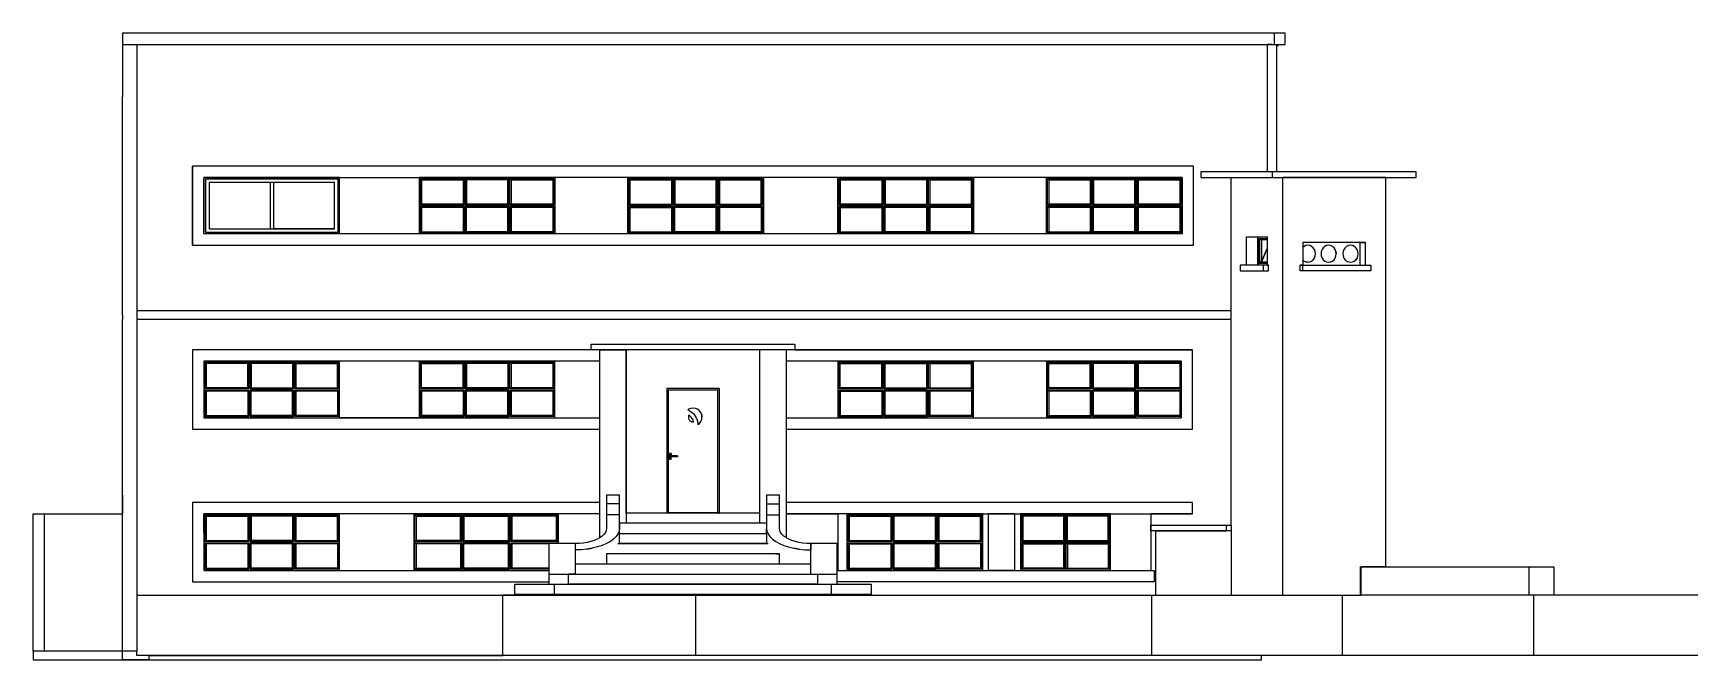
# Model space of a CAD drawing. Header units: metres. Extents: x -0.4 to 29, y -8.1 to 3.
import ezdxf

# ---------------------------------------------------------------- set-up
doc = ezdxf.new("R2010")
doc.units = ezdxf.units.M
for name, color, linetype in [('01_DALLE_INT-F', 7, 'CONTINUOUS'), ('02_MURS_MAISON-F', 7, 'CONTINUOUS'), ('04_MENUISERIE-F', 7, 'CONTINUOUS'), ('22_COUVERTURE-F', 7, 'CONTINUOUS'), ('23_TN-F', 7, 'CONTINUOUS'), ('LAYER0-F', 7, 'CONTINUOUS'), ('Z_02_R_0-F', 7, 'CONTINUOUS'), ('Z_03_R-1-F', 7, 'CONTINUOUS'), ('Z_04_EXT_-F', 7, 'CONTINUOUS')]:
    doc.layers.add(name, color=color, linetype=linetype)

msp = doc.modelspace()

# ---------------------------------------------------------------- linework, layer by layer
at = {"layer": '01_DALLE_INT-F', "color": 7}
for points in [[(2.624, -6.029), (2.624, -6.029)], [(2.624, -6.219), (2.624, -6.219)], [(2.624, -6.271), (2.624, -6.271)], [(2.624, -6.409), (2.624, -6.409)], [(2.624, -6.461), (2.624, -6.461)]]:
    msp.add_lwpolyline(points, dxfattribs=at)
at = {"layer": '02_MURS_MAISON-F', "color": 7}
for points in [[(21.731, 3.001), (1.188, 3.001)], [(1.188, 3.001), (1.188, 1.884)], [(21.537, 3.001), (21.537, 2.801)], [(21.731, 2.801), (21.731, 3.001)], [(1.188, 2.801), (21.731, 2.801)], [(1.438, 2.801), (1.438, -7.929)], [(21.418, 2.801), (21.418, 0.551)], [(21.501, 2.801), (21.418, 2.801)], [(21.583, 2.801), (21.583, 0.551)], [(2.424, 0.651), (2.424, -0.749)], [(20.113, 0.651), (2.424, 0.651)], [(2.424, -0.749), (2.424, 0.651)], [(20.113, -0.749), (20.113, 0.651)], [(2.624, -0.549), (2.624, 0.451)], [(2.624, 0.451), (6.429, 0.451)], [(5.023, 0.451), (2.624, 0.451)], [(5.023, -0.549), (5.023, 0.451)], [(6.429, 0.451), (6.429, -0.549)], [(13.829, 0.451), (8.828, 0.451)], [(8.828, 0.451), (8.828, -0.549)], [(10.114, -0.549), (10.114, 0.451)], [(12.513, 0.451), (12.513, -0.549)], [(13.829, -0.549), (13.829, 0.451)], [(17.514, 0.451), (16.228, 0.451)], [(16.228, 0.451), (16.228, -0.549)], [(17.514, -0.549), (17.514, 0.451)], [(19.913, 0.451), (19.913, -0.549)], [(19.913, -0.549), (2.624, -0.549)], [(2.424, -0.749), (20.113, -0.749)], [(1.188, -1.985), (1.188, -2.059)], [(20.78, -1.909), (1.438, -1.909)], [(1.188, -7.929), (1.188, -2.07)], [(20.78, -2.059), (1.438, -2.059)], [(9.618, -2.599), (2.424, -2.599)], [(2.424, -2.599), (2.424, -3.999)], [(20.098, -2.599), (12.918, -2.599)], [(13.068, -2.599), (20.098, -2.599)], [(20.098, -3.999), (20.098, -2.599)], [(6.429, -2.799), (5.023, -2.799)], [(9.618, -2.799), (8.828, -2.799)], [(13.829, -2.799), (12.918, -2.799)], [(17.514, -2.799), (16.228, -2.799)], [(19.897, -3.799), (19.897, -2.799)], [(19.897, -2.799), (19.897, -3.799)], [(2.624, -3.799), (9.618, -3.799)], [(6.429, -3.799), (5.023, -3.799)], [(12.918, -3.799), (19.897, -3.799)], [(2.424, -3.999), (9.618, -3.999)], [(12.918, -3.999), (20.098, -3.999)], [(1.188, -5.169), (1.188, -5.499)], [(-0.392, -7.929), (-0.392, -5.499)], [(-0.392, -5.499), (1.188, -5.499)], [(-0.192, -7.929), (-0.192, -5.499)], [(9.618, -5.299), (2.424, -5.299)], [(2.424, -5.299), (2.424, -6.699)], [(2.624, -5.499), (2.624, -5.499)], [(2.624, -5.499), (2.624, -6.499)], [(2.624, -5.829), (2.624, -5.499)], [(6.333, -5.499), (5.023, -5.499)], [(9.618, -5.499), (8.893, -5.499)], [(20.098, -5.299), (12.918, -5.299)], [(13.989, -5.499), (12.918, -5.499)], [(12.918, -5.499), (13.829, -5.499)], [(13.829, -5.499), (13.829, -6.499)], [(16.389, -5.499), (17.059, -5.499)], [(16.489, -6.499), (16.489, -5.499)], [(16.958, -5.499), (16.489, -5.499)], [(16.958, -6.499), (16.958, -5.499)], [(18.648, -5.499), (20.098, -5.499)], [(19.358, -5.499), (19.358, -6.499)], [(20.098, -5.499), (19.358, -5.499)], [(20.098, -5.499), (20.098, -5.299)], [(2.424, -6.699), (8.718, -6.699)], [(2.624, -6.499), (8.718, -6.499)], [(13.818, -6.499), (19.42, -6.499)], [(19.42, -6.699), (13.818, -6.699)], [(16.958, -6.499), (16.489, -6.499)], [(19.42, -6.499), (19.42, -6.699)], [(1.438, -7.929), (-0.392, -7.929)]]:
    msp.add_lwpolyline(points, dxfattribs=at)
at = {"layer": '04_MENUISERIE-F', "color": 7}
for points in [[(2.654, 0.421), (2.654, -0.519)], [(4.994, 0.421), (2.654, 0.421)], [(2.654, -0.519), (2.654, 0.421)], [(4.934, 0.361), (2.714, 0.361)], [(2.714, 0.361), (2.714, -0.459)], [(3.794, 0.361), (3.794, -0.459)], [(3.854, 0.361), (3.854, -0.459)], [(3.854, 0.361), (3.854, -0.459)], [(4.934, -0.459), (4.934, 0.361)], [(4.994, -0.519), (4.994, 0.421)], [(8.828, 0.451), (6.429, 0.451)], [(6.449, 0.431), (6.469, 0.411), (7.204, 0.411), (7.224, 0.431)], [(6.449, -0.039), (6.449, 0.431)], [(6.449, 0.431), (8.808, 0.431)], [(6.469, 0.411), (6.469, -0.019), (6.449, -0.039)], [(7.204, 0.411), (7.204, -0.019), (7.224, -0.039)], [(7.224, 0.431), (7.224, -0.039)], [(8.014, 0.431), (7.994, 0.411), (7.264, 0.411), (7.244, 0.431)], [(7.244, 0.431), (7.244, -0.039)], [(7.264, 0.411), (7.264, -0.019)], [(7.994, 0.411), (8.014, 0.431)], [(8.014, -0.039), (7.994, -0.019), (7.994, 0.411)], [(8.014, -0.039), (8.014, 0.431)], [(8.033, 0.431), (8.014, 0.431)], [(8.033, -0.039), (8.033, 0.431)], [(8.033, 0.431), (8.053, 0.411), (8.788, 0.411), (8.808, 0.431)], [(8.053, 0.411), (8.053, -0.019), (8.033, -0.039)], [(8.788, 0.411), (8.788, -0.019), (8.808, -0.039)], [(8.808, 0.431), (8.808, -0.039)], [(10.134, 0.431), (10.154, 0.411), (10.888, 0.411), (10.908, 0.431)], [(10.134, -0.039), (10.134, 0.431)], [(10.134, 0.431), (12.493, 0.431)], [(10.154, 0.411), (10.154, -0.019), (10.134, -0.039)], [(10.888, 0.411), (10.888, -0.019)], [(10.908, 0.431), (10.908, -0.039)], [(11.698, 0.431), (11.678, 0.411), (10.948, 0.411), (10.928, 0.431)], [(10.928, 0.431), (10.928, -0.039)], [(10.948, 0.411), (10.948, -0.019), (10.928, -0.039)], [(11.678, 0.411), (11.698, 0.431)], [(11.698, -0.039), (11.678, -0.019), (11.678, 0.411)], [(11.698, -0.039), (11.698, 0.431)], [(11.718, 0.431), (11.698, 0.431)], [(11.718, -0.039), (11.718, 0.431)], [(11.718, 0.431), (11.738, 0.411), (12.473, 0.411), (12.493, 0.431)], [(11.738, 0.411), (11.738, -0.019), (11.718, -0.039)], [(12.473, -0.019), (12.473, 0.411)], [(12.493, 0.431), (12.493, -0.039)], [(16.228, 0.451), (13.829, 0.451)], [(13.849, 0.431), (13.869, 0.411), (14.603, 0.411), (14.623, 0.431)], [(13.849, -0.039), (13.849, 0.431)], [(13.849, 0.431), (16.208, 0.431)], [(13.869, 0.411), (13.869, -0.019), (13.849, -0.039)], [(14.603, 0.411), (14.603, -0.019), (14.623, -0.039)], [(14.623, 0.431), (14.623, -0.039)], [(15.413, 0.431), (15.393, 0.411), (14.663, 0.411), (14.643, 0.431)], [(14.643, 0.431), (14.643, -0.039)], [(14.663, 0.411), (14.663, -0.019), (14.643, -0.039)], [(15.393, 0.411), (15.413, 0.431)], [(15.413, -0.039), (15.413, 0.431)], [(15.433, 0.431), (15.413, 0.431)], [(15.433, -0.039), (15.433, 0.431)], [(15.433, 0.431), (15.453, 0.411), (16.188, 0.411), (16.208, 0.431)], [(15.453, 0.411), (15.453, -0.019), (15.433, -0.039)], [(16.188, -0.019), (16.188, 0.411)], [(16.208, 0.431), (16.208, -0.039)], [(19.913, 0.451), (17.514, 0.451)], [(17.533, 0.431), (17.554, 0.411), (18.288, 0.411), (18.308, 0.431)], [(17.533, -0.039), (17.533, 0.431)], [(17.533, 0.431), (19.893, 0.431)], [(17.554, 0.411), (17.554, -0.019), (17.533, -0.039)], [(18.288, 0.411), (18.288, -0.019), (18.308, -0.039)], [(18.308, 0.431), (18.308, -0.039)], [(19.098, 0.431), (19.078, 0.411), (18.348, 0.411), (18.328, 0.431)], [(18.328, 0.431), (18.328, -0.039)], [(18.348, 0.411), (18.348, -0.019), (18.328, -0.039)], [(19.078, 0.411), (19.098, 0.431)], [(19.078, -0.019), (19.078, 0.411)], [(19.098, -0.039), (19.098, 0.431)], [(19.118, 0.431), (19.098, 0.431)], [(19.118, -0.039), (19.118, 0.431)], [(19.118, 0.431), (19.138, 0.411), (19.873, 0.411), (19.893, 0.431)], [(19.138, 0.411), (19.138, -0.019), (19.118, -0.039)], [(19.873, 0.411), (19.873, -0.019), (19.893, -0.039)], [(19.893, 0.431), (19.893, -0.039)], [(7.224, -0.039), (6.449, -0.039)], [(6.449, -0.529), (6.449, -0.059)], [(6.449, -0.059), (7.224, -0.059)], [(7.204, -0.079), (6.469, -0.079), (6.449, -0.059)], [(6.469, -0.079), (6.469, -0.509), (6.449, -0.529)], [(7.204, -0.019), (6.469, -0.019)], [(7.224, -0.059), (7.204, -0.079), (7.204, -0.509), (7.224, -0.529)], [(7.224, -0.059), (7.224, -0.529)], [(7.994, -0.019), (7.264, -0.019), (7.244, -0.039)], [(7.244, -0.039), (8.014, -0.039)], [(8.014, -0.059), (7.994, -0.079), (7.264, -0.079), (7.244, -0.059)], [(7.244, -0.059), (7.244, -0.529)], [(8.014, -0.059), (7.244, -0.059)], [(7.264, -0.079), (7.244, -0.059)], [(7.244, -0.529), (7.244, -0.059)], [(7.264, -0.509), (7.264, -0.079)], [(7.994, -0.509), (7.994, -0.079)], [(8.014, -0.529), (8.014, -0.059)], [(8.808, -0.039), (8.033, -0.039)], [(8.033, -0.529), (8.033, -0.059)], [(8.033, -0.059), (8.808, -0.059)], [(8.788, -0.079), (8.053, -0.079), (8.033, -0.059)], [(8.033, -0.059), (8.033, -0.529)], [(8.053, -0.079), (8.053, -0.509), (8.033, -0.529)], [(8.788, -0.019), (8.053, -0.019)], [(8.808, -0.059), (8.788, -0.079), (8.788, -0.509), (8.808, -0.529)], [(8.808, -0.059), (8.808, -0.529)], [(10.908, -0.039), (10.134, -0.039)], [(10.134, -0.529), (10.134, -0.059)], [(10.134, -0.059), (10.908, -0.059)], [(10.134, -0.059), (10.154, -0.079), (10.154, -0.509), (10.134, -0.529)], [(10.154, -0.019), (10.888, -0.019), (10.908, -0.039)], [(10.154, -0.079), (10.888, -0.079), (10.908, -0.059)], [(10.888, -0.079), (10.888, -0.509)], [(10.908, -0.059), (10.908, -0.529)], [(10.928, -0.039), (11.698, -0.039)], [(11.698, -0.059), (11.678, -0.079), (10.948, -0.079), (10.928, -0.059)], [(10.928, -0.059), (10.928, -0.529)], [(11.698, -0.059), (10.928, -0.059)], [(10.948, -0.079), (10.928, -0.059)], [(10.928, -0.529), (10.928, -0.059)], [(10.928, -0.529), (10.948, -0.509), (10.948, -0.079)], [(10.948, -0.019), (11.678, -0.019)], [(11.678, -0.509), (11.678, -0.079)], [(11.698, -0.529), (11.698, -0.059)], [(12.493, -0.039), (11.718, -0.039)], [(11.718, -0.059), (11.738, -0.079), (11.738, -0.509), (11.718, -0.529)], [(11.718, -0.529), (11.718, -0.059)], [(11.718, -0.059), (12.493, -0.059)], [(11.718, -0.059), (11.718, -0.529)], [(11.738, -0.019), (12.473, -0.019), (12.493, -0.039)], [(12.493, -0.059), (12.473, -0.079), (11.738, -0.079)], [(12.473, -0.079), (12.473, -0.509)], [(12.493, -0.059), (12.493, -0.529)], [(14.623, -0.039), (13.849, -0.039)], [(13.849, -0.529), (13.849, -0.059)], [(13.849, -0.059), (14.623, -0.059)], [(13.849, -0.059), (13.869, -0.079), (13.869, -0.509), (13.849, -0.529)], [(14.603, -0.019), (13.869, -0.019)], [(13.869, -0.079), (14.603, -0.079), (14.623, -0.059)], [(14.603, -0.079), (14.603, -0.509)], [(14.623, -0.059), (14.623, -0.529)], [(14.643, -0.039), (15.413, -0.039)], [(15.413, -0.059), (15.393, -0.079), (14.663, -0.079), (14.643, -0.059)], [(14.643, -0.059), (14.643, -0.529)], [(15.413, -0.059), (14.643, -0.059)], [(14.663, -0.079), (14.643, -0.059)], [(14.643, -0.529), (14.643, -0.059)], [(14.643, -0.529), (14.663, -0.509), (14.663, -0.079)], [(14.663, -0.019), (15.393, -0.019)], [(15.393, -0.019), (15.413, -0.039)], [(15.413, -0.529), (15.413, -0.059)], [(16.208, -0.039), (15.433, -0.039)], [(15.433, -0.059), (15.453, -0.079), (15.453, -0.509), (15.433, -0.529)], [(15.433, -0.529), (15.433, -0.059)], [(15.433, -0.059), (16.208, -0.059)], [(15.433, -0.059), (15.433, -0.529)], [(15.453, -0.019), (16.188, -0.019), (16.208, -0.039)], [(16.208, -0.059), (16.188, -0.079), (15.453, -0.079)], [(16.188, -0.079), (16.188, -0.509)], [(16.208, -0.059), (16.208, -0.529)], [(18.308, -0.039), (17.533, -0.039)], [(17.533, -0.529), (17.533, -0.059)], [(17.533, -0.059), (18.308, -0.059)], [(18.308, -0.059), (18.288, -0.079), (17.554, -0.079), (17.533, -0.059)], [(17.554, -0.079), (17.554, -0.509), (17.533, -0.529)], [(18.288, -0.019), (17.554, -0.019)], [(18.288, -0.079), (18.288, -0.509)], [(18.308, -0.059), (18.308, -0.529)], [(18.328, -0.039), (19.098, -0.039)], [(19.098, -0.059), (19.078, -0.079), (18.348, -0.079), (18.328, -0.059)], [(18.328, -0.059), (18.328, -0.529)], [(19.098, -0.059), (18.328, -0.059)], [(18.348, -0.079), (18.328, -0.059)], [(18.328, -0.529), (18.328, -0.059)], [(18.328, -0.529), (18.348, -0.509), (18.348, -0.079)], [(18.348, -0.019), (19.078, -0.019), (19.098, -0.039)], [(19.078, -0.509), (19.078, -0.079)], [(19.098, -0.529), (19.098, -0.059)], [(19.893, -0.039), (19.118, -0.039)], [(19.118, -0.529), (19.118, -0.059)], [(19.118, -0.059), (19.893, -0.059)], [(19.893, -0.059), (19.873, -0.079), (19.138, -0.079), (19.118, -0.059)], [(19.118, -0.059), (19.118, -0.529)], [(19.138, -0.079), (19.138, -0.509), (19.118, -0.529)], [(19.873, -0.019), (19.138, -0.019)], [(19.873, -0.079), (19.873, -0.509)], [(19.893, -0.059), (19.893, -0.529)], [(2.654, -0.519), (4.994, -0.519)], [(2.714, -0.459), (3.854, -0.459)], [(3.854, -0.459), (4.934, -0.459)], [(4.934, -0.459), (3.854, -0.459)], [(7.224, -0.529), (6.449, -0.529)], [(6.449, -0.529), (7.224, -0.529)], [(6.469, -0.509), (7.204, -0.509)], [(8.014, -0.529), (7.994, -0.509), (7.264, -0.509), (7.244, -0.529)], [(7.244, -0.529), (8.014, -0.529)], [(8.788, -0.509), (8.053, -0.509), (8.033, -0.529)], [(8.808, -0.529), (8.033, -0.529)], [(10.908, -0.529), (10.134, -0.529)], [(10.134, -0.529), (10.908, -0.529)], [(10.154, -0.509), (10.888, -0.509), (10.908, -0.529)], [(10.928, -0.529), (11.698, -0.529)], [(11.698, -0.529), (11.678, -0.509), (10.948, -0.509)], [(11.738, -0.509), (11.718, -0.529)], [(12.493, -0.529), (11.718, -0.529)], [(12.493, -0.529), (12.473, -0.509), (11.738, -0.509)], [(14.623, -0.529), (13.849, -0.529)], [(13.849, -0.529), (14.623, -0.529)], [(13.869, -0.509), (14.603, -0.509), (14.623, -0.529)], [(14.643, -0.529), (15.413, -0.529)], [(15.413, -0.529), (15.393, -0.509), (14.663, -0.509)], [(15.453, -0.509), (15.433, -0.529)], [(16.208, -0.529), (15.433, -0.529)], [(16.208, -0.529), (16.188, -0.509), (15.453, -0.509)], [(18.308, -0.529), (17.533, -0.529)], [(17.533, -0.529), (18.308, -0.529)], [(17.554, -0.509), (18.288, -0.509), (18.308, -0.529)], [(18.328, -0.529), (19.098, -0.529)], [(19.098, -0.529), (19.078, -0.509), (18.348, -0.509)], [(19.893, -0.529), (19.873, -0.509), (19.138, -0.509), (19.118, -0.529)], [(19.893, -0.529), (19.118, -0.529)], [(21.26, -1.071), (21.26, -0.627)], [(21.26, -0.627), (21.415, -0.627)], [(21.27, -0.627), (21.27, -1.071)], [(21.415, -0.655), (21.282, -0.655)], [(21.282, -0.655), (21.282, -1.044)], [(21.318, -0.655), (21.318, -1.044)], [(21.318, -1.044), (21.415, -0.803)], [(21.415, -0.803), (21.318, -1.044)], [(21.415, -1.071), (21.26, -1.071)], [(21.26, -1.071), (21.27, -1.071)], [(21.282, -1.044), (21.415, -1.044)], [(21.318, -1.044), (21.282, -1.044)], [(5.023, -2.799), (2.624, -2.799)], [(2.624, -2.799), (2.624, -3.799)], [(2.644, -3.289), (2.644, -2.819)], [(2.644, -2.819), (5.003, -2.819)], [(3.399, -2.839), (2.664, -2.839), (2.644, -2.819)], [(2.664, -2.839), (2.664, -3.269), (2.644, -3.289)], [(3.419, -3.289), (3.399, -3.269), (3.399, -2.839), (3.419, -2.819)], [(3.419, -2.819), (3.419, -3.289)], [(4.189, -2.839), (3.459, -2.839), (3.439, -2.819)], [(3.439, -2.819), (3.439, -3.289)], [(3.459, -2.839), (3.459, -3.269), (3.439, -3.289)], [(4.208, -2.819), (4.189, -2.839), (4.189, -3.269), (4.208, -3.289)], [(4.189, -2.839), (4.208, -2.819)], [(4.208, -3.289), (4.208, -2.819)], [(4.228, -2.819), (4.208, -2.819)], [(4.228, -3.289), (4.228, -2.819)], [(4.228, -2.819), (4.249, -2.839), (4.249, -3.269), (4.228, -3.289)], [(4.249, -2.839), (4.983, -2.839), (5.003, -2.819)], [(4.983, -3.269), (4.983, -2.839)], [(5.003, -2.819), (5.003, -3.289)], [(5.023, -3.799), (5.023, -2.799)], [(8.828, -2.799), (6.429, -2.799)], [(6.429, -2.799), (6.429, -3.799)], [(6.449, -3.289), (6.449, -2.819)], [(6.449, -2.819), (8.808, -2.819)], [(6.449, -3.289), (6.469, -3.269), (6.469, -2.839), (6.449, -2.819)], [(6.469, -2.839), (7.204, -2.839)], [(7.224, -3.289), (7.204, -3.269), (7.204, -2.839), (7.224, -2.819)], [(7.224, -2.819), (7.224, -3.289)], [(7.994, -2.839), (7.264, -2.839), (7.244, -2.819)], [(7.244, -2.819), (7.244, -3.289)], [(7.264, -2.839), (7.264, -3.269)], [(8.014, -2.819), (7.994, -2.839), (7.994, -3.269), (8.014, -3.289)], [(7.994, -2.839), (8.014, -2.819)], [(8.014, -3.289), (8.014, -2.819)], [(8.033, -2.819), (8.014, -2.819)], [(8.033, -3.289), (8.033, -2.819)], [(8.033, -2.819), (8.053, -2.839), (8.053, -3.269), (8.033, -3.289)], [(8.788, -2.839), (8.053, -2.839)], [(8.808, -2.819), (8.788, -2.839), (8.788, -3.269), (8.808, -3.289)], [(8.808, -2.819), (8.808, -3.289)], [(8.828, -3.799), (8.828, -2.799)], [(16.228, -2.799), (13.829, -2.799)], [(13.829, -2.799), (13.829, -3.799)], [(13.849, -3.289), (13.849, -2.819)], [(13.849, -2.819), (16.208, -2.819)], [(13.849, -3.289), (13.869, -3.269), (13.869, -2.839), (13.849, -2.819)], [(13.869, -2.839), (14.603, -2.839)], [(14.623, -3.289), (14.603, -3.269), (14.603, -2.839), (14.623, -2.819)], [(14.623, -2.819), (14.623, -3.289)], [(14.643, -3.289), (14.663, -3.269), (14.663, -2.839), (14.643, -2.819)], [(14.643, -2.819), (14.643, -3.289)], [(14.663, -2.839), (15.393, -2.839)], [(15.413, -2.819), (15.393, -2.839), (15.393, -3.269), (15.413, -3.289)], [(15.393, -2.839), (15.413, -2.819)], [(15.413, -3.289), (15.413, -2.819)], [(15.433, -2.819), (15.413, -2.819)], [(15.433, -3.289), (15.433, -2.819)], [(15.433, -2.819), (15.453, -2.839), (15.453, -3.269), (15.433, -3.289)], [(15.453, -2.839), (16.188, -2.839), (16.208, -2.819)], [(16.188, -3.269), (16.188, -2.839)], [(16.208, -2.819), (16.208, -3.289)], [(16.228, -3.799), (16.228, -2.799)], [(19.897, -2.799), (17.514, -2.799)], [(17.514, -2.799), (17.514, -3.799)], [(17.533, -3.289), (17.533, -2.819)], [(17.533, -2.819), (19.893, -2.819)], [(17.533, -3.289), (17.554, -3.269), (17.554, -2.839), (17.533, -2.819)], [(17.554, -2.839), (18.288, -2.839)], [(18.308, -3.289), (18.288, -3.269), (18.288, -2.839), (18.308, -2.819)], [(18.308, -2.819), (18.308, -3.289)], [(18.328, -3.289), (18.348, -3.269), (18.348, -2.839), (18.328, -2.819)], [(18.328, -2.819), (18.328, -3.289)], [(19.098, -2.819), (19.078, -2.839), (18.348, -2.839)], [(19.078, -2.839), (19.098, -2.819)], [(19.078, -3.269), (19.078, -2.839)], [(19.098, -3.289), (19.098, -2.819)], [(19.118, -2.819), (19.098, -2.819)], [(19.118, -3.289), (19.118, -2.819)], [(19.118, -2.819), (19.138, -2.839), (19.138, -3.269), (19.118, -3.289)], [(19.873, -2.839), (19.138, -2.839)], [(19.893, -2.819), (19.873, -2.839), (19.873, -3.269), (19.893, -3.289)], [(19.893, -2.819), (19.893, -3.289)], [(3.419, -3.289), (2.644, -3.289)], [(2.644, -3.779), (2.644, -3.309)], [(2.644, -3.309), (3.419, -3.309)], [(3.419, -3.309), (3.399, -3.329), (2.664, -3.329), (2.644, -3.309)], [(3.399, -3.269), (2.664, -3.269)], [(2.664, -3.329), (2.664, -3.759)], [(3.399, -3.329), (3.399, -3.759)], [(3.419, -3.309), (3.419, -3.779)], [(3.439, -3.289), (4.208, -3.289)], [(4.189, -3.329), (3.459, -3.329), (3.439, -3.309)], [(3.439, -3.309), (3.439, -3.779)], [(4.208, -3.309), (3.439, -3.309)], [(3.459, -3.329), (3.439, -3.309)], [(3.439, -3.779), (3.439, -3.309)], [(3.459, -3.269), (4.189, -3.269)], [(3.459, -3.759), (3.459, -3.329)], [(4.208, -3.779), (4.189, -3.759), (4.189, -3.329), (4.208, -3.309)], [(4.208, -3.779), (4.208, -3.309)], [(5.003, -3.289), (4.228, -3.289)], [(4.228, -3.779), (4.228, -3.309)], [(4.228, -3.309), (5.003, -3.309)], [(5.003, -3.309), (4.983, -3.329), (4.249, -3.329), (4.228, -3.309)], [(4.228, -3.309), (4.228, -3.779)], [(4.249, -3.269), (4.983, -3.269), (5.003, -3.289)], [(4.249, -3.329), (4.249, -3.759)], [(4.983, -3.329), (4.983, -3.759)], [(5.003, -3.309), (5.003, -3.779)], [(7.224, -3.289), (6.449, -3.289)], [(6.449, -3.779), (6.449, -3.309)], [(6.449, -3.309), (7.224, -3.309)], [(7.204, -3.329), (6.469, -3.329), (6.449, -3.309)], [(7.204, -3.269), (6.469, -3.269)], [(6.469, -3.329), (6.469, -3.759)], [(7.224, -3.309), (7.204, -3.329), (7.204, -3.759), (7.224, -3.779)], [(7.224, -3.309), (7.224, -3.779)], [(7.994, -3.269), (7.264, -3.269), (7.244, -3.289)], [(7.244, -3.289), (8.014, -3.289)], [(8.014, -3.309), (7.994, -3.329), (7.264, -3.329), (7.244, -3.309)], [(7.244, -3.309), (7.244, -3.779)], [(8.014, -3.309), (7.244, -3.309)], [(7.264, -3.329), (7.244, -3.309)], [(7.244, -3.779), (7.244, -3.309)], [(7.264, -3.759), (7.264, -3.329)], [(7.994, -3.759), (7.994, -3.329)], [(8.014, -3.779), (8.014, -3.309)], [(8.808, -3.289), (8.033, -3.289)], [(8.033, -3.779), (8.033, -3.309)], [(8.033, -3.309), (8.808, -3.309)], [(8.788, -3.329), (8.053, -3.329), (8.033, -3.309)], [(8.033, -3.309), (8.033, -3.779)], [(8.788, -3.269), (8.053, -3.269)], [(8.053, -3.329), (8.053, -3.759)], [(8.808, -3.309), (8.788, -3.329), (8.788, -3.759), (8.808, -3.779)], [(8.808, -3.309), (8.808, -3.779)], [(11.733, -3.284), (10.804, -3.284)], [(10.804, -3.284), (10.804, -5.484)], [(11.733, -3.314), (10.804, -3.314)], [(10.833, -5.484), (10.833, -3.314)], [(11.703, -3.314), (11.703, -5.484)], [(14.623, -3.289), (13.849, -3.289)], [(13.849, -3.779), (13.849, -3.309)], [(13.849, -3.309), (14.623, -3.309)], [(13.849, -3.309), (13.869, -3.329), (13.869, -3.759), (13.849, -3.779)], [(14.603, -3.269), (13.869, -3.269)], [(13.869, -3.329), (14.603, -3.329), (14.623, -3.309)], [(14.603, -3.329), (14.603, -3.759)], [(14.623, -3.309), (14.623, -3.779)], [(14.643, -3.289), (15.413, -3.289)], [(15.413, -3.309), (15.393, -3.329), (14.663, -3.329), (14.643, -3.309)], [(14.643, -3.309), (14.643, -3.779)], [(15.413, -3.309), (14.643, -3.309)], [(14.663, -3.759), (14.663, -3.329), (14.643, -3.309)], [(14.643, -3.779), (14.643, -3.309)], [(14.663, -3.269), (15.393, -3.269)], [(15.393, -3.759), (15.393, -3.329)], [(15.413, -3.779), (15.413, -3.309)], [(16.208, -3.289), (15.433, -3.289)], [(15.433, -3.309), (15.453, -3.329), (15.453, -3.759), (15.433, -3.779)], [(15.433, -3.779), (15.433, -3.309)], [(15.433, -3.309), (16.208, -3.309)], [(15.433, -3.309), (15.433, -3.779)], [(15.453, -3.269), (16.188, -3.269), (16.208, -3.289)], [(16.208, -3.309), (16.188, -3.329), (15.453, -3.329)], [(16.188, -3.329), (16.188, -3.759)], [(16.208, -3.309), (16.208, -3.779)], [(18.308, -3.289), (17.533, -3.289)], [(17.533, -3.779), (17.533, -3.309)], [(17.533, -3.309), (18.308, -3.309)], [(18.308, -3.309), (18.288, -3.329), (17.554, -3.329), (17.533, -3.309)], [(18.288, -3.269), (17.554, -3.269)], [(17.554, -3.329), (17.554, -3.759)], [(18.288, -3.329), (18.288, -3.759)], [(18.308, -3.309), (18.308, -3.779)], [(18.328, -3.289), (19.098, -3.289)], [(19.098, -3.309), (19.078, -3.329), (18.348, -3.329), (18.328, -3.309)], [(18.328, -3.309), (18.328, -3.779)], [(19.098, -3.309), (18.328, -3.309)], [(18.348, -3.759), (18.348, -3.329), (18.328, -3.309)], [(18.328, -3.779), (18.328, -3.309)], [(18.348, -3.269), (19.078, -3.269), (19.098, -3.289)], [(19.078, -3.759), (19.078, -3.329)], [(19.098, -3.779), (19.098, -3.309)], [(19.893, -3.289), (19.118, -3.289)], [(19.118, -3.779), (19.118, -3.309)], [(19.118, -3.309), (19.893, -3.309)], [(19.893, -3.309), (19.873, -3.329), (19.138, -3.329), (19.118, -3.309)], [(19.118, -3.309), (19.118, -3.779)], [(19.873, -3.269), (19.138, -3.269)], [(19.138, -3.329), (19.138, -3.759)], [(19.873, -3.329), (19.873, -3.759)], [(19.893, -3.309), (19.893, -3.779)], [(2.644, -3.779), (2.664, -3.759), (3.399, -3.759), (3.419, -3.779)], [(3.419, -3.779), (2.644, -3.779)], [(2.644, -3.779), (3.419, -3.779)], [(4.189, -3.759), (3.459, -3.759), (3.439, -3.779)], [(3.439, -3.779), (4.208, -3.779)], [(5.003, -3.779), (4.983, -3.759), (4.249, -3.759), (4.228, -3.779)], [(4.249, -3.759), (4.228, -3.779)], [(5.003, -3.779), (4.228, -3.779)], [(7.204, -3.759), (6.469, -3.759), (6.449, -3.779)], [(7.224, -3.779), (6.449, -3.779)], [(6.449, -3.779), (7.224, -3.779)], [(8.014, -3.779), (7.994, -3.759), (7.264, -3.759), (7.244, -3.779)], [(7.244, -3.779), (8.014, -3.779)], [(8.788, -3.759), (8.053, -3.759), (8.033, -3.779)], [(8.053, -3.759), (8.033, -3.779)], [(8.808, -3.779), (8.033, -3.779)], [(11.427, -3.786), (11.422, -3.745), (11.407, -3.706), (11.382, -3.674), (11.35, -3.648), (11.312, -3.633), (11.272, -3.627), (11.232, -3.633), (11.194, -3.648), (11.177, -3.662)], [(11.177, -3.662), (11.219, -3.68), (11.277, -3.726), (11.321, -3.786), (11.348, -3.856), (11.355, -3.919)], [(11.195, -3.748), (11.189, -3.763), (11.186, -3.786), (11.189, -3.809), (11.197, -3.83), (11.211, -3.848), (11.229, -3.862), (11.25, -3.871), (11.272, -3.874)], [(11.278, -3.873), (11.268, -3.838), (11.235, -3.786), (11.195, -3.748)], [(11.355, -3.919), (11.382, -3.898), (11.407, -3.865), (11.422, -3.827), (11.427, -3.786)], [(11.422, -3.745), (11.427, -3.786)], [(14.623, -3.779), (13.849, -3.779)], [(13.849, -3.779), (14.623, -3.779)], [(13.869, -3.759), (14.603, -3.759), (14.623, -3.779)], [(15.413, -3.779), (15.393, -3.759), (14.663, -3.759), (14.643, -3.779)], [(14.643, -3.779), (15.413, -3.779)], [(15.453, -3.759), (15.433, -3.779)], [(16.208, -3.779), (15.433, -3.779)], [(16.208, -3.779), (16.188, -3.759), (15.453, -3.759)], [(17.533, -3.779), (17.554, -3.759), (18.288, -3.759), (18.308, -3.779)], [(18.308, -3.779), (17.533, -3.779)], [(17.533, -3.779), (18.308, -3.779)], [(19.098, -3.779), (19.078, -3.759), (18.348, -3.759), (18.328, -3.779)], [(18.328, -3.779), (19.098, -3.779)], [(19.893, -3.779), (19.873, -3.759), (19.138, -3.759), (19.118, -3.779)], [(19.138, -3.759), (19.118, -3.779)], [(19.893, -3.779), (19.118, -3.779)], [(11.272, -3.874), (11.278, -3.873)], [(11.278, -3.873), (11.272, -3.874)], [(10.884, -4.432), (10.853, -4.432)], [(10.853, -4.432), (10.853, -4.532)], [(10.853, -4.472), (10.993, -4.472)], [(10.993, -4.492), (10.853, -4.492)], [(10.853, -4.532), (10.884, -4.532)], [(10.884, -4.472), (10.884, -4.432)], [(10.884, -4.432), (10.884, -4.472)], [(10.884, -4.532), (10.884, -4.472)], [(10.993, -4.472), (10.884, -4.472)], [(10.993, -4.472), (10.993, -4.492)], [(5.023, -5.499), (2.624, -5.499)], [(2.624, -5.499), (2.624, -6.499)], [(2.624, -5.829), (2.624, -5.499)], [(2.644, -5.519), (2.664, -5.539), (3.399, -5.539), (3.419, -5.519)], [(2.644, -5.989), (2.644, -5.519)], [(2.644, -5.519), (5.003, -5.519)], [(2.664, -5.539), (2.664, -5.969)], [(3.399, -5.539), (3.399, -5.969)], [(3.419, -5.519), (3.419, -5.989)], [(4.189, -5.539), (3.459, -5.539), (3.439, -5.519)], [(3.439, -5.519), (3.439, -5.989)], [(3.459, -5.539), (3.459, -5.969)], [(4.208, -5.519), (4.189, -5.539), (4.189, -5.969), (4.208, -5.989)], [(4.189, -5.539), (4.208, -5.519)], [(4.208, -5.989), (4.208, -5.519)], [(4.228, -5.519), (4.208, -5.519)], [(4.228, -5.989), (4.228, -5.519)], [(4.228, -5.519), (4.249, -5.539), (4.983, -5.539), (5.003, -5.519)], [(4.249, -5.539), (4.249, -5.969), (4.228, -5.989)], [(4.983, -5.969), (4.983, -5.539)], [(5.003, -5.519), (5.003, -5.989)], [(5.023, -6.499), (5.023, -5.499)], [(8.893, -5.499), (6.333, -5.499)], [(6.333, -5.499), (6.333, -6.499)], [(6.353, -5.989), (6.353, -5.519)], [(6.353, -5.519), (7.18, -5.519)], [(6.353, -5.519), (6.373, -5.539), (7.16, -5.539)], [(6.373, -5.539), (6.373, -5.969), (6.353, -5.989)], [(7.18, -5.989), (7.16, -5.969), (7.16, -5.539), (7.18, -5.519)], [(7.16, -5.539), (7.18, -5.519)], [(7.18, -5.519), (7.18, -5.989)], [(7.18, -5.989), (7.18, -5.519)], [(7.2, -5.519), (7.22, -5.539), (8.007, -5.539), (8.027, -5.519)], [(7.2, -5.989), (7.2, -5.519)], [(7.2, -5.519), (8.027, -5.519)], [(7.22, -5.539), (7.22, -5.969), (7.2, -5.989)], [(8.007, -5.539), (8.027, -5.519)], [(8.007, -5.969), (8.007, -5.539)], [(8.027, -5.519), (8.027, -5.989)], [(8.027, -5.989), (8.027, -5.519)], [(8.047, -5.989), (8.047, -5.519)], [(8.047, -5.519), (8.873, -5.519)], [(8.873, -5.519), (8.853, -5.539), (8.067, -5.539), (8.047, -5.519)], [(8.047, -5.519), (8.047, -5.989)], [(8.067, -5.539), (8.067, -5.969), (8.047, -5.989)], [(8.853, -5.969), (8.853, -5.539)], [(8.873, -5.519), (8.873, -5.989)], [(8.893, -6.024), (8.893, -5.499)], [(11.703, -5.482), (10.833, -5.482)], [(11.703, -5.484), (10.833, -5.484)], [(16.389, -5.499), (13.989, -5.499)], [(13.989, -5.499), (13.989, -6.499)], [(14.009, -5.519), (14.029, -5.539), (14.764, -5.539), (14.784, -5.519)], [(14.009, -5.989), (14.009, -5.519)], [(14.009, -5.519), (16.369, -5.519)], [(14.029, -5.539), (14.029, -5.969), (14.009, -5.989)], [(14.764, -5.539), (14.764, -5.969)], [(14.784, -5.519), (14.784, -5.989)], [(14.804, -5.989), (14.824, -5.969), (14.824, -5.539), (14.804, -5.519)], [(14.804, -5.519), (14.804, -5.989)], [(15.574, -5.519), (15.554, -5.539), (14.824, -5.539)], [(15.554, -5.539), (15.574, -5.519)], [(15.554, -5.969), (15.554, -5.539)], [(15.574, -5.989), (15.574, -5.519)], [(15.594, -5.519), (15.574, -5.519)], [(15.594, -5.989), (15.594, -5.519)], [(15.594, -5.519), (15.614, -5.539), (15.614, -5.969), (15.594, -5.989)], [(15.614, -5.539), (16.349, -5.539), (16.369, -5.519)], [(16.349, -5.969), (16.349, -5.539)], [(16.369, -5.519), (16.369, -5.989)], [(16.389, -6.499), (16.389, -5.499)], [(18.648, -5.499), (17.059, -5.499)], [(17.059, -5.499), (17.059, -6.499)], [(17.843, -5.519), (17.078, -5.519)], [(17.078, -5.519), (17.078, -5.989)], [(18.628, -5.519), (17.843, -5.519), (17.823, -5.539), (17.098, -5.539), (17.078, -5.519)], [(17.078, -5.519), (17.843, -5.519)], [(17.098, -5.539), (17.098, -5.969)], [(17.823, -5.539), (17.843, -5.519)], [(17.823, -5.969), (17.823, -5.539)], [(17.843, -5.989), (17.843, -5.519)], [(17.843, -5.989), (17.843, -5.519)], [(18.628, -5.519), (18.608, -5.539), (17.884, -5.539), (17.863, -5.519)], [(17.863, -5.519), (17.863, -5.989)], [(17.863, -5.989), (17.863, -5.519)], [(17.863, -5.989), (17.884, -5.969), (17.884, -5.539)], [(18.608, -5.969), (18.608, -5.539)], [(18.628, -5.989), (18.628, -5.519)], [(18.648, -6.499), (18.648, -5.499)], [(2.644, -5.989), (2.664, -5.969), (3.399, -5.969), (3.419, -5.989)], [(3.419, -5.989), (2.644, -5.989)], [(2.644, -6.479), (2.644, -6.009)], [(2.644, -6.009), (3.419, -6.009)], [(3.419, -6.009), (3.399, -6.029), (2.664, -6.029), (2.644, -6.009)], [(2.664, -6.029), (2.664, -6.459), (2.644, -6.479)], [(3.399, -6.029), (3.399, -6.459), (3.419, -6.479)], [(3.419, -6.009), (3.419, -6.479)], [(4.189, -5.969), (3.459, -5.969), (3.439, -5.989)], [(3.439, -5.989), (4.208, -5.989)], [(4.189, -6.029), (3.459, -6.029), (3.439, -6.009)], [(3.439, -6.009), (3.439, -6.479)], [(4.208, -6.009), (3.439, -6.009)], [(3.459, -6.029), (3.439, -6.009)], [(3.439, -6.479), (3.439, -6.009)], [(3.439, -6.479), (3.459, -6.459), (3.459, -6.029)], [(4.208, -6.479), (4.189, -6.459), (4.189, -6.029), (4.208, -6.009)], [(4.208, -6.479), (4.208, -6.009)], [(5.003, -5.989), (4.228, -5.989)], [(4.228, -6.479), (4.228, -6.009)], [(4.228, -6.009), (5.003, -6.009)], [(5.003, -6.009), (4.983, -6.029), (4.249, -6.029), (4.228, -6.009)], [(4.228, -6.009), (4.228, -6.479)], [(4.249, -6.029), (4.249, -6.459), (4.228, -6.479)], [(4.249, -5.969), (4.983, -5.969), (5.003, -5.989)], [(4.983, -6.029), (4.983, -6.459)], [(5.003, -6.009), (5.003, -6.479)], [(7.18, -5.989), (6.353, -5.989)], [(6.353, -6.479), (6.353, -6.009)], [(6.353, -6.009), (7.18, -6.009)], [(7.16, -6.029), (6.373, -6.029), (6.353, -6.009)], [(6.373, -6.029), (6.373, -6.459), (6.353, -6.479)], [(7.16, -5.969), (6.373, -5.969)], [(7.18, -6.009), (7.16, -6.029), (7.16, -6.459), (7.18, -6.479)], [(7.18, -6.009), (7.18, -6.479)], [(8.027, -5.989), (7.2, -5.989)], [(8.027, -6.009), (8.007, -6.029), (7.22, -6.029), (7.2, -6.009)], [(7.2, -6.009), (7.2, -6.479)], [(8.027, -6.009), (7.2, -6.009)], [(7.2, -6.479), (7.22, -6.459), (7.22, -6.029), (7.2, -6.009)], [(7.2, -6.479), (7.2, -6.009)], [(7.22, -5.969), (8.007, -5.969), (8.027, -5.989)], [(8.027, -6.479), (8.007, -6.459), (8.007, -6.029)], [(8.027, -6.479), (8.027, -6.009)], [(8.067, -5.969), (8.047, -5.989)], [(8.873, -5.989), (8.047, -5.989)], [(8.047, -6.479), (8.047, -6.009)], [(8.047, -6.009), (8.873, -6.009)], [(8.047, -6.009), (8.067, -6.029), (8.067, -6.459), (8.047, -6.479)], [(8.047, -6.009), (8.047, -6.479)], [(8.873, -5.989), (8.853, -5.969), (8.067, -5.969)], [(8.718, -6.029), (8.067, -6.029)], [(8.858, -6.024), (8.873, -6.009)], [(8.873, -6.009), (8.873, -6.024)], [(14.784, -5.989), (14.009, -5.989)], [(14.009, -6.479), (14.009, -6.009)], [(14.009, -6.009), (14.784, -6.009)], [(14.009, -6.009), (14.029, -6.029), (14.029, -6.459), (14.009, -6.479)], [(14.029, -5.969), (14.764, -5.969), (14.784, -5.989)], [(14.029, -6.029), (14.764, -6.029), (14.784, -6.009)], [(14.764, -6.029), (14.764, -6.459), (14.784, -6.479)], [(14.784, -6.009), (14.784, -6.479)], [(14.804, -5.989), (15.574, -5.989)], [(14.804, -6.479), (14.824, -6.459), (14.824, -6.029), (14.804, -6.009)], [(14.804, -6.009), (14.804, -6.479)], [(15.574, -6.009), (14.804, -6.009)], [(14.824, -6.029), (14.804, -6.009)], [(14.804, -6.479), (14.804, -6.009)], [(14.824, -5.969), (15.554, -5.969), (15.574, -5.989)], [(15.574, -6.009), (15.554, -6.029), (14.824, -6.029)], [(15.574, -6.479), (15.554, -6.459), (15.554, -6.029)], [(15.574, -6.479), (15.574, -6.009)], [(16.369, -5.989), (15.594, -5.989)], [(15.594, -6.009), (15.614, -6.029), (15.614, -6.459), (15.594, -6.479)], [(15.594, -6.479), (15.594, -6.009)], [(15.594, -6.009), (16.369, -6.009)], [(15.594, -6.009), (15.594, -6.479)], [(15.614, -5.969), (16.349, -5.969), (16.369, -5.989)], [(16.369, -6.009), (16.349, -6.029), (15.614, -6.029)], [(16.349, -6.029), (16.349, -6.459), (16.369, -6.479)], [(16.369, -6.009), (16.369, -6.479)], [(17.078, -5.989), (17.098, -5.969), (17.823, -5.969), (17.843, -5.989)], [(17.078, -5.989), (18.628, -5.989)], [(17.078, -6.479), (17.078, -6.009)], [(17.078, -6.009), (17.863, -6.009), (17.884, -6.029), (18.608, -6.029), (18.628, -6.009)], [(17.078, -6.009), (17.098, -6.029), (17.823, -6.029), (17.843, -6.009)], [(17.098, -6.029), (17.098, -6.459)], [(17.843, -6.479), (17.823, -6.459), (17.823, -6.029)], [(17.843, -6.009), (17.843, -6.479)], [(17.843, -6.479), (17.843, -6.009)], [(17.863, -6.479), (17.863, -6.009)], [(17.863, -6.009), (18.628, -6.009)], [(18.628, -6.009), (17.863, -6.009)], [(17.884, -6.029), (17.863, -6.009)], [(17.863, -6.479), (17.863, -6.009)], [(17.884, -6.029), (17.884, -6.459), (17.863, -6.479)], [(17.884, -5.969), (18.608, -5.969), (18.628, -5.989)], [(18.608, -6.029), (18.608, -6.459)], [(18.628, -6.009), (18.628, -6.479)], [(2.664, -6.459), (3.399, -6.459)], [(4.189, -6.459), (3.459, -6.459)], [(4.249, -6.459), (4.228, -6.479)], [(5.003, -6.479), (4.983, -6.459), (4.249, -6.459)], [(6.373, -6.459), (7.16, -6.459)], [(8.007, -6.459), (7.22, -6.459)], [(8.718, -6.459), (8.067, -6.459)], [(14.029, -6.459), (14.764, -6.459)], [(15.554, -6.459), (14.824, -6.459)], [(15.614, -6.459), (15.594, -6.479)], [(16.349, -6.459), (15.614, -6.459)], [(17.078, -6.479), (17.098, -6.459), (17.823, -6.459)], [(17.823, -6.459), (17.098, -6.459)], [(17.884, -6.459), (18.608, -6.459), (18.628, -6.479)], [(3.419, -6.479), (2.644, -6.479)], [(2.644, -6.479), (3.419, -6.479)], [(3.439, -6.479), (4.208, -6.479)], [(5.003, -6.479), (4.228, -6.479)], [(7.18, -6.479), (6.353, -6.479)], [(6.353, -6.479), (7.18, -6.479)], [(7.2, -6.479), (8.027, -6.479)], [(8.718, -6.479), (8.047, -6.479)], [(14.784, -6.479), (14.009, -6.479)], [(14.009, -6.479), (14.784, -6.479)], [(14.804, -6.479), (15.574, -6.479)], [(16.369, -6.479), (15.594, -6.479)], [(18.628, -6.479), (17.078, -6.479)]]:
    msp.add_lwpolyline(points, dxfattribs=at)
at = {"layer": '22_COUVERTURE-F', "color": 7}
for points in [[(21.602, 2.78), (21.618, 2.787)], [(1.188, -1.985), (1.188, 1.884)], [(1.188, -2.07), (1.188, -2.059)]]:
    msp.add_lwpolyline(points, dxfattribs=at)
at = {"layer": '23_TN-F', "color": 7}
for points in [[(1.438, -6.937), (22.75, -6.937)], [(7.907, -8.002), (7.907, -6.937)], [(8.718, -6.937), (7.907, -6.937)], [(11.32, -8.002), (11.32, -6.937)], [(19.378, -8.002), (19.378, -6.937)], [(23.066, -6.937), (23.075, -6.937)], [(1.438, -8.002), (1.438, -7.929)], [(22.75, -8.002), (1.438, -8.002)], [(1.648, -8.002), (7.907, -8.002)]]:
    msp.add_lwpolyline(points, dxfattribs=at)
at = {"layer": 'LAYER0-F', "color": 7}
for points in [[(15.393, 0.411), (15.393, -0.019)], [(15.393, -0.079), (15.393, -0.509)], [(19.359, -5.799), (19.359, -5.699)], [(19.359, -5.699), (20.78, -5.699)], [(20.78, -5.799), (19.359, -5.799)], [(19.449, -6.937), (19.449, -5.799)], [(19.449, -5.799), (20.691, -5.799)], [(20.691, -5.699), (20.691, -5.799)], [(20.78, -5.699), (20.78, -6.937)]]:
    msp.add_lwpolyline(points, dxfattribs=at)
at = {"layer": 'Z_02_R_0-F', "color": 7}
for points in [[(2.624, -5.829), (2.624, -5.829)], [(2.624, -6.011), (2.624, -6.011)]]:
    msp.add_lwpolyline(points, dxfattribs=at)
at = {"layer": 'Z_03_R-1-F', "color": 7}
for points in [[(-0.392, -7.929), (-0.392, -8.079)], [(1.188, -8.079), (1.188, -7.929)], [(-0.392, -8.079), (21.318, -8.079)], [(1.648, -8.079), (1.188, -8.079)], [(1.648, -8.002), (1.648, -8.079)], [(21.318, -8.079), (21.318, -8.002)]]:
    msp.add_lwpolyline(points, dxfattribs=at)
at = {"layer": 'Z_04_EXT_-F', "color": 7}
for points in [[(24.05, 0.551), (20.244, 0.551)], [(20.244, 0.551), (20.244, 0.451)], [(20.244, 0.451), (21.686, 0.451)], [(20.78, -5.699), (20.78, 0.451)], [(21.505, 0.551), (21.505, 0.451)], [(21.686, 0.451), (21.686, -6.937)], [(21.686, 0.451), (24.05, 0.451)], [(23.514, 0.451), (21.686, 0.451)], [(23.514, -6.436), (23.514, 0.451)], [(24.05, 0.451), (24.05, 0.551)], [(21.051, -1.099), (21.051, -0.599)], [(21.051, -0.599), (21.415, -0.599)], [(21.248, -1.099), (21.248, -0.599)], [(21.415, -0.599), (21.415, -1.099)], [(23.156, -0.699), (22.044, -0.699)], [(22.044, -0.699), (22.044, -1.099)], [(22.044, -1.009), (22.068, -1.029), (22.1, -1.044), (22.135, -1.049), (22.169, -1.044), (22.202, -1.029), (22.23, -1.005), (22.251, -0.974), (22.265, -0.938), (22.269, -0.899), (22.265, -0.86), (22.251, -0.824), (22.23, -0.793), (22.202, -0.769), (22.169, -0.754), (22.135, -0.749), (22.1, -0.754), (22.068, -0.769), (22.044, -0.789)], [(22.637, -0.899), (22.632, -0.86), (22.619, -0.824), (22.597, -0.793), (22.569, -0.769), (22.537, -0.754), (22.502, -0.749), (22.467, -0.754), (22.435, -0.769), (22.407, -0.793), (22.386, -0.824), (22.372, -0.86), (22.368, -0.899), (22.372, -0.938), (22.386, -0.974), (22.407, -1.005), (22.435, -1.029), (22.467, -1.044), (22.502, -1.049), (22.537, -1.044), (22.569, -1.029), (22.597, -1.005), (22.619, -0.974), (22.632, -0.938), (22.637, -0.899)], [(22.632, -0.86), (22.637, -0.899)], [(22.983, -1.005), (23.004, -0.974), (23.017, -0.938), (23.022, -0.899), (23.017, -0.86), (23.004, -0.824), (22.983, -0.793), (22.955, -0.769), (22.922, -0.754), (22.888, -0.749), (22.853, -0.754), (22.82, -0.769), (22.793, -0.793), (22.771, -0.824), (22.758, -0.86), (22.753, -0.899), (22.758, -0.938), (22.771, -0.974), (22.793, -1.005), (22.82, -1.029), (22.853, -1.044), (22.888, -1.049), (22.922, -1.044), (22.955, -1.029), (22.983, -1.005)], [(23.058, -1.099), (23.058, -0.699)], [(23.058, -0.699), (23.156, -0.699)], [(23.156, -1.099), (23.156, -0.699)], [(21.437, -1.099), (20.939, -1.099)], [(20.939, -1.099), (20.939, -1.199)], [(21.348, -1.199), (21.348, -1.099)], [(21.415, -1.099), (21.437, -1.099)], [(21.437, -1.199), (21.437, -1.099)], [(22, -1.099), (23.245, -1.099)], [(22, -1.199), (22, -1.099)], [(22.044, -1.099), (22, -1.099)], [(22.044, -1.199), (22.044, -1.099)], [(22.135, -1.049), (22.1, -1.044)], [(23.004, -0.974), (22.983, -1.005)], [(23.245, -1.099), (23.245, -1.199)], [(20.939, -1.199), (21.437, -1.199)], [(23.245, -1.199), (22, -1.199)], [(9.468, -2.599), (9.468, -2.499)], [(9.468, -2.499), (13.068, -2.499)], [(12.918, -2.599), (9.618, -2.599)], [(9.618, -2.599), (9.618, -5.923)], [(9.618, -2.599), (10.088, -2.599)], [(10.088, -2.599), (10.088, -5.664)], [(10.088, -5.484), (10.088, -2.599)], [(12.448, -5.664), (12.448, -2.599)], [(12.918, -5.923), (12.918, -2.599)], [(13.068, -2.499), (13.068, -2.599)], [(11.733, -3.284), (11.733, -5.484)], [(9.738, -5.169), (9.738, -5.757), (9.734, -5.792), (9.72, -5.826), (9.697, -5.859), (9.665, -5.891), (9.625, -5.92), (9.618, -5.923), (9.577, -5.946), (9.523, -5.969), (9.463, -5.988), (9.399, -6.004), (9.331, -6.015), (9.26, -6.022), (9.188, -6.024), (8.718, -6.024)], [(9.968, -5.169), (9.738, -5.169)], [(9.968, -6.024), (9.968, -5.169)], [(12.798, -5.169), (12.568, -5.169)], [(12.568, -5.169), (12.568, -6.024)], [(13.818, -6.024), (13.348, -6.024), (13.277, -6.022), (13.206, -6.015), (13.138, -6.004), (13.074, -5.988), (13.014, -5.969), (12.959, -5.946), (12.918, -5.923), (12.912, -5.92), (12.872, -5.891), (12.84, -5.859), (12.817, -5.826), (12.803, -5.792), (12.798, -5.757), (12.798, -5.169)], [(9.968, -5.319), (9.738, -5.319)], [(9.968, -5.519), (9.738, -5.519)], [(10.833, -5.484), (10.088, -5.484)], [(12.448, -5.484), (11.703, -5.484)], [(11.703, -5.484), (11.733, -5.484)], [(12.568, -5.319), (12.798, -5.319)], [(12.568, -5.519), (12.798, -5.519)], [(9.968, -5.757), (9.962, -5.807), (9.942, -5.855), (9.909, -5.902), (9.864, -5.946), (9.807, -5.988), (9.74, -6.025), (9.663, -6.057), (9.578, -6.085), (9.487, -6.107), (9.39, -6.123), (9.29, -6.133), (9.188, -6.136)], [(12.568, -5.664), (9.968, -5.664)], [(9.968, -5.664), (9.968, -5.757)], [(9.968, -5.844), (12.568, -5.844)], [(12.568, -5.757), (12.575, -5.807), (12.595, -5.855), (12.628, -5.902), (12.673, -5.946), (12.73, -5.988), (12.797, -6.025), (12.874, -6.057), (12.958, -6.085), (13.05, -6.107), (13.146, -6.123), (13.246, -6.133), (13.348, -6.136)], [(12.568, -5.844), (12.568, -5.757)], [(8.718, -6.024), (8.718, -6.744)], [(9.188, -6.024), (9.188, -6.564)], [(9.39, -6.123), (9.487, -6.107)], [(9.942, -6.024), (12.595, -6.024)], [(12.568, -6.024), (9.968, -6.024)], [(13.146, -6.123), (13.05, -6.107)], [(13.348, -6.564), (13.348, -6.024)], [(13.348, -6.024), (13.348, -6.136)], [(13.818, -6.744), (13.818, -6.024)], [(9.188, -6.384), (13.348, -6.384)], [(12.795, -6.204), (9.742, -6.204)], [(9.742, -6.204), (9.742, -6.384)], [(12.73, -6.204), (12.795, -6.204)], [(12.795, -6.384), (12.795, -6.204)], [(12.797, -6.384), (12.795, -6.384)], [(23.066, -6.937), (23.066, -6.436)], [(23.066, -6.436), (26.485, -6.436)], [(23.075, -6.937), (23.075, -6.436)], [(23.514, -6.436), (23.075, -6.436)], [(26.046, -6.937), (26.046, -6.436)], [(26.485, -6.436), (26.485, -6.937)], [(8.118, -6.924), (8.118, -6.744)], [(8.118, -6.744), (9.068, -6.744)], [(8.718, -6.564), (13.818, -6.564)], [(8.82, -6.924), (8.82, -6.744)], [(9.068, -6.744), (9.068, -6.564)], [(9.188, -6.564), (9.068, -6.564)], [(9.068, -6.744), (14.418, -6.744)], [(13.468, -6.744), (9.068, -6.744)], [(13.468, -6.564), (13.468, -6.744)], [(13.717, -6.924), (13.717, -6.744)], [(14.418, -6.744), (14.418, -6.924)], [(14.418, -6.924), (8.118, -6.924)], [(8.718, -6.937), (8.718, -6.924)], [(9.188, -6.924), (9.188, -6.937)], [(9.968, -6.924), (9.968, -6.937)], [(10.088, -6.924), (10.088, -6.937)], [(12.448, -6.924), (12.448, -6.937)], [(12.568, -6.924), (12.568, -6.937)], [(13.348, -6.924), (13.348, -6.937)], [(13.818, -6.937), (13.818, -6.924)], [(22.75, -8.002), (22.75, -6.937)], [(22.75, -6.937), (23.066, -6.937)], [(29.025, -6.937), (23.075, -6.937)], [(26.13, -8.002), (26.13, -6.937)], [(29.025, -8.002), (22.75, -8.002)]]:
    msp.add_lwpolyline(points, dxfattribs=at)

doc.saveas('drawing.dxf')
